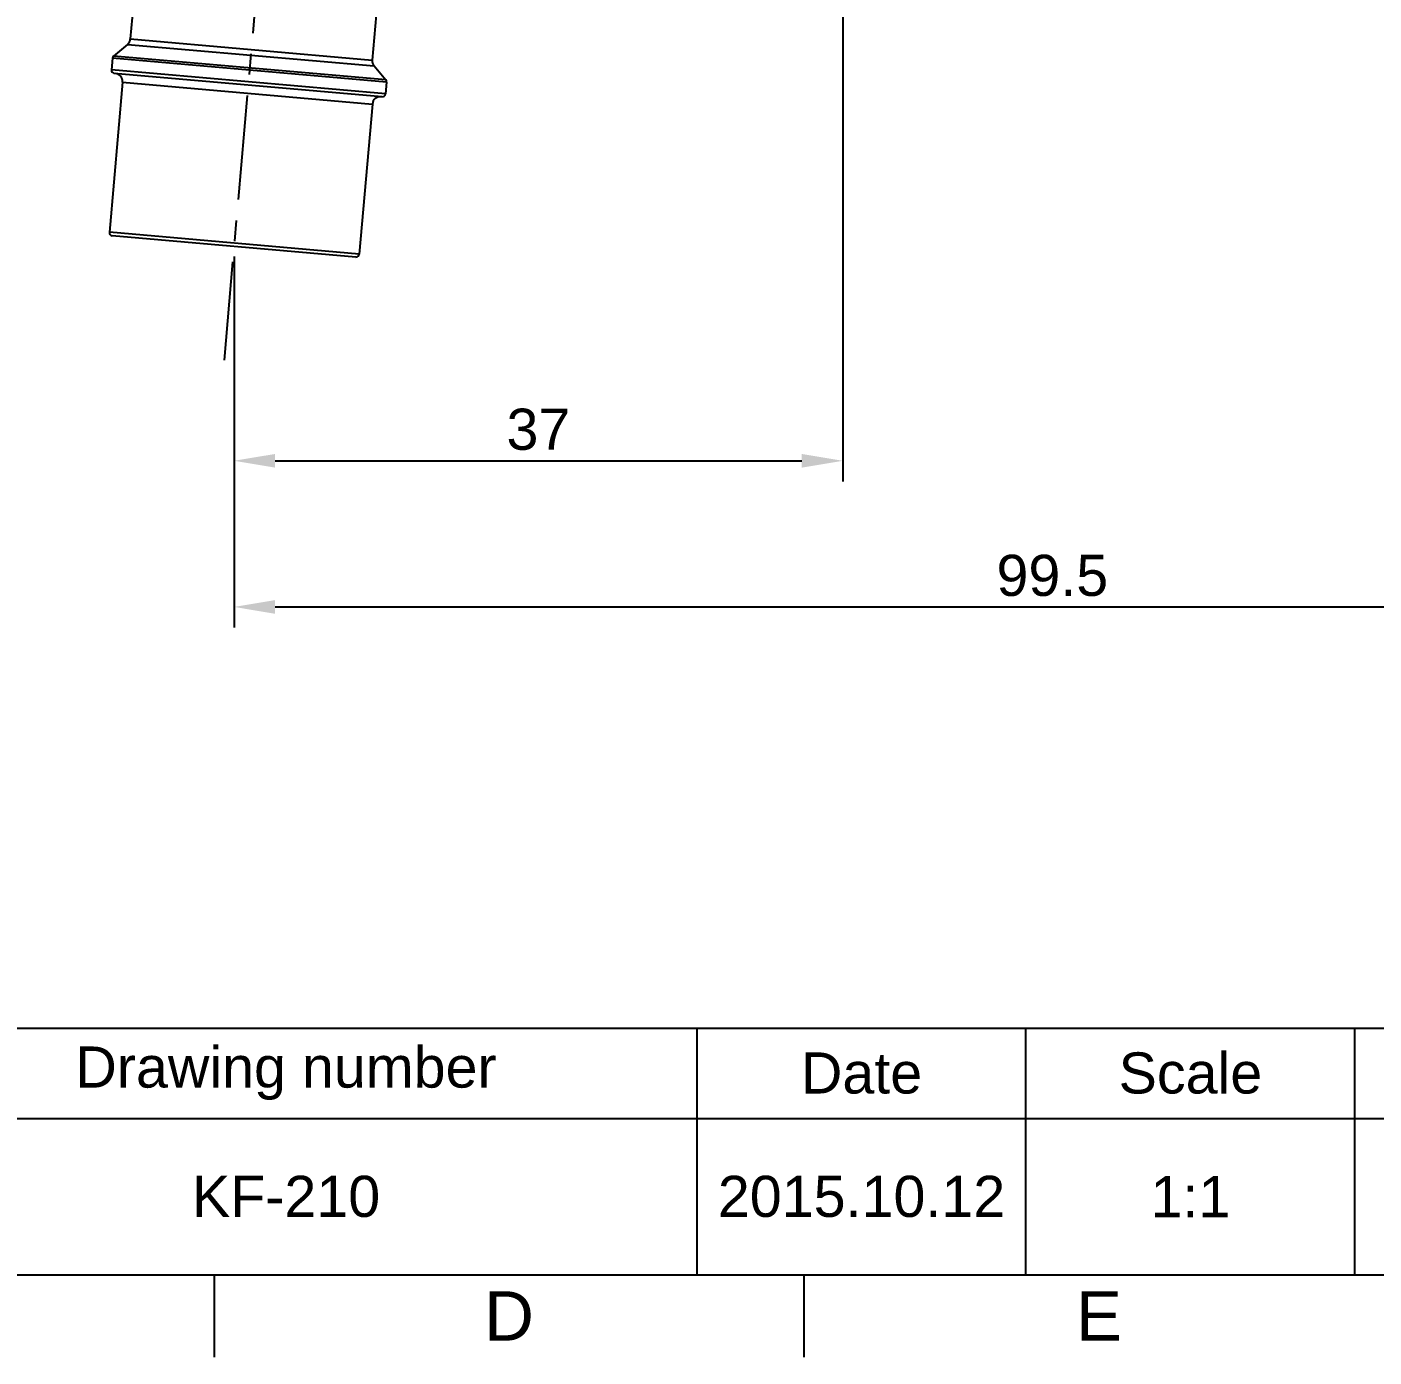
# Model space of a CAD drawing. Header units: millimetres. Extents: x 2448 to 4464, y 289 to 865.
# Drawn here: x 2549.1 to 2631, y 289.2 to 370 of the extents above; entities that cross this region are included whole.
import ezdxf

# ---------------------------------------------------------------- set-up
doc = ezdxf.new("R2010")
doc.units = ezdxf.units.MM
doc.header["$LTSCALE"] = 0.1
doc.linetypes.add('CENTERX2', pattern=[101.6, 63.5, -12.7, 12.7, -12.7])
for name, color, linetype in [('02___PRT_ALL_AXES', 7, 'Continuous'), ('CENTER', 1, 'CENTERX2'), ('DIM', 3, 'Continuous'), ('FORM', 7, 'Continuous'), ('TEXT', 2, 'Continuous')]:
    doc.layers.add(name, color=color, linetype=linetype)
doc.styles.get("Standard").update_dxf_attribs({"font": 'arial.ttf'})
doc.dimstyles.new('ISO-25', dxfattribs={"dimtxt": 2.5, "dimasz": 2.5, "dimexe": 1.25, "dimexo": 0.625, "dimtad": 1, "dimtxsty": 'Standard', "dimcen": 2.5, "dimadec": 0, "dimazin": 0, "dimtfac": 1, "dimtmove": 0, "dimatfit": 3, "dimfxl": 1, "dimarcsym": 0})

# ---------------------------------------------------------------- blocks, each defined once
blk = doc.blocks.new('*D7')
at = {"layer": 'Defpoints', "color": 0, "transparency": 16777216}
for p in [(2598.701, 386.849), (2561.677, 356.699), (2598.701, 343.665)]:
    blk.add_point(p, dxfattribs=at)
at = {"layer": 'DIM', "color": 0, "lineweight": -2, "transparency": 16777216}
for p, q in [((2598.701, 386.224), (2598.701, 342.415)), ((2561.677, 356.074), (2561.677, 342.415)), ((2564.177, 343.665), (2596.201, 343.665))]:
    blk.add_line(p, q, dxfattribs=at)
at = {"layer": 'DIM', "color": 0, "transparency": 16777216}
for points in [[(2564.177, 344.081), (2564.177, 343.248), (2561.677, 343.665)], [(2596.201, 344.081), (2596.201, 343.248), (2598.701, 343.665)]]:
    blk.add_solid(points, dxfattribs=at)
at = {"layer": 'DIM', "color": 0, "transparency": 16777216, "insert": (2580.189, 345.567), "char_height": 2.5, "attachment_point": 5}
blk.add_mtext('37', dxfattribs=at)
blk = doc.blocks.new('*D8')
at = {"layer": 'Defpoints', "color": 0, "transparency": 16777216}
for p in [(2661.201, 395.528), (2561.677, 356.699), (2661.201, 334.783)]:
    blk.add_point(p, dxfattribs=at)
at = {"layer": 'DIM', "color": 0, "lineweight": -2, "transparency": 16777216}
for p, q in [((2661.201, 394.903), (2661.201, 333.533)), ((2561.677, 356.074), (2561.677, 333.533)), ((2564.177, 334.783), (2658.701, 334.783))]:
    blk.add_line(p, q, dxfattribs=at)
at = {"layer": 'DIM', "color": 0, "transparency": 16777216}
for points in [[(2564.177, 335.2), (2564.177, 334.366), (2561.677, 334.783)], [(2658.701, 335.2), (2658.701, 334.366), (2661.201, 334.783)]]:
    blk.add_solid(points, dxfattribs=at)
at = {"layer": 'DIM', "color": 0, "transparency": 16777216, "insert": (2611.439, 336.684), "char_height": 2.5, "attachment_point": 5}
blk.add_mtext('99.5', dxfattribs=at)

msp = doc.modelspace()

# ---------------------------------------------------------------- linework, layer by layer
at = {"color": 7, "linetype": 'Continuous'}
for p, q in [((2555.196, 368.977), (2570.191, 367.665)), ((2555.37, 369.311), (2570.078, 368.024)), ((2570.947, 366.674), (2554.279, 368.132)), ((2570.902, 366.817), (2554.348, 368.266)), ((2570.886, 365.971), (2554.217, 367.429)), ((2570.673, 365.792), (2554.396, 367.216)), ((2554.893, 366.678), (2570.091, 365.349)), ((2569.293, 356.23), (2554.095, 357.56)), ((2569.079, 356.051), (2554.274, 357.346))]:
    msp.add_line(p, q, dxfattribs=at)
for centre, radius, start, end in [((2554.88, 369.354), 0.492, 310, 355), ((2554.475, 368.115), 0.197, 130, 175), ((2570.568, 367.981), 0.492, 175, 220), ((2554.413, 367.412), 0.197, 175, 265), ((2554.402, 366.721), 0.492, 355, 85), ((2570.751, 366.691), 0.197, 355, 40), ((2570.581, 365.306), 0.492, 85, 175), ((2570.69, 365.988), 0.197, 265, 355), ((2554.291, 357.542), 0.197, 175, 265), ((2569.097, 356.247), 0.197, 265, 355)]:
    msp.add_arc(centre, radius, start, end, dxfattribs=at)
at = {"layer": '02___PRT_ALL_AXES', "color": 7, "linetype": 'Continuous'}
for p, q in [((2555.61, 372.05), (2555.37, 369.311)), ((2570.317, 370.763), (2570.078, 368.024)), ((2555.196, 368.977), (2554.348, 368.266)), ((2554.279, 368.132), (2554.217, 367.429)), ((2570.191, 367.665), (2570.902, 366.817)), ((2554.893, 366.678), (2554.095, 357.56)), ((2570.947, 366.674), (2570.886, 365.971)), ((2570.091, 365.349), (2569.293, 356.23))]:
    msp.add_line(p, q, dxfattribs=at)
at = {"layer": 'CENTER'}
msp.add_line((2564.25, 386.114), (2561.071, 349.78), dxfattribs=at)
at = {"layer": 'FORM'}
for p, q in [((2539.843, 309.188), (2739.837, 309.188)), ((2589.837, 294.188), (2589.837, 309.188)), ((2589.837, 294.188), (2589.837, 309.188)), ((2609.837, 294.188), (2609.837, 309.188)), ((2629.837, 294.188), (2629.837, 309.188)), ((2539.843, 303.688), (2679.837, 303.688)), ((2452.837, 294.188), (2739.837, 294.188)), ((2560.462, 294.188), (2560.462, 289.188)), ((2596.337, 294.188), (2596.337, 289.188))]:
    msp.add_line(p, q, dxfattribs=at)

# ---------------------------------------------------------------- texts
at = {"layer": 'FORM', "char_height": 3, "attachment_point": 5}
for s, insert in [('D', (2578.4, 291.688)), ('E', (2614.275, 291.688))]:
    msp.add_mtext_dynamic_manual_height_columns(s, width=5, gutter_width=12.5, heights=[0], dxfattribs=dict(at, insert=insert))
at = {"layer": 'TEXT', "char_height": 2.5, "attachment_point": 5}
for s, width, insert in [('Drawing number', 50, (2564.837, 306.438)), ('Date', 20, (2599.837, 306.438)), ('Scale', 20, (2619.837, 306.438)), ('2015.10.12', 20, (2599.837, 298.938)), ('1:1', 20, (2619.837, 298.938))]:
    msp.add_mtext_dynamic_manual_height_columns(s, width=width, gutter_width=12.5, heights=[0], dxfattribs=dict(at, insert=insert))
at = {"layer": 'TEXT', "linetype": 'CENTERX2', "insert": (2564.84, 298.938), "char_height": 2.5, "attachment_point": 5}
msp.add_mtext_dynamic_manual_height_columns('KF-210', width=49.99386, gutter_width=12.5, heights=[0], dxfattribs=at)

# ---------------------------------------------------------------- dimensions: what is measured, and where the dimension line sits
at = {"layer": 'DIM'}
for base, p2, text, picture, middle in [((2661.201, 334.783), (2661.201, 395.528), '99.5', '*D8', (2611.439, 336.684)), ((2598.701, 343.665), (2598.701, 386.849), '37', '*D7', (2580.189, 345.567))]:
    dim = msp.add_linear_dim(base=base, p1=(2561.677, 356.699), p2=p2, text=text, dimstyle='ISO-25', dxfattribs=at)
    dim.commit()
    dim.dimension.update_dxf_attribs({"geometry": picture, "text_midpoint": middle})

doc.saveas('drawing.dxf')
